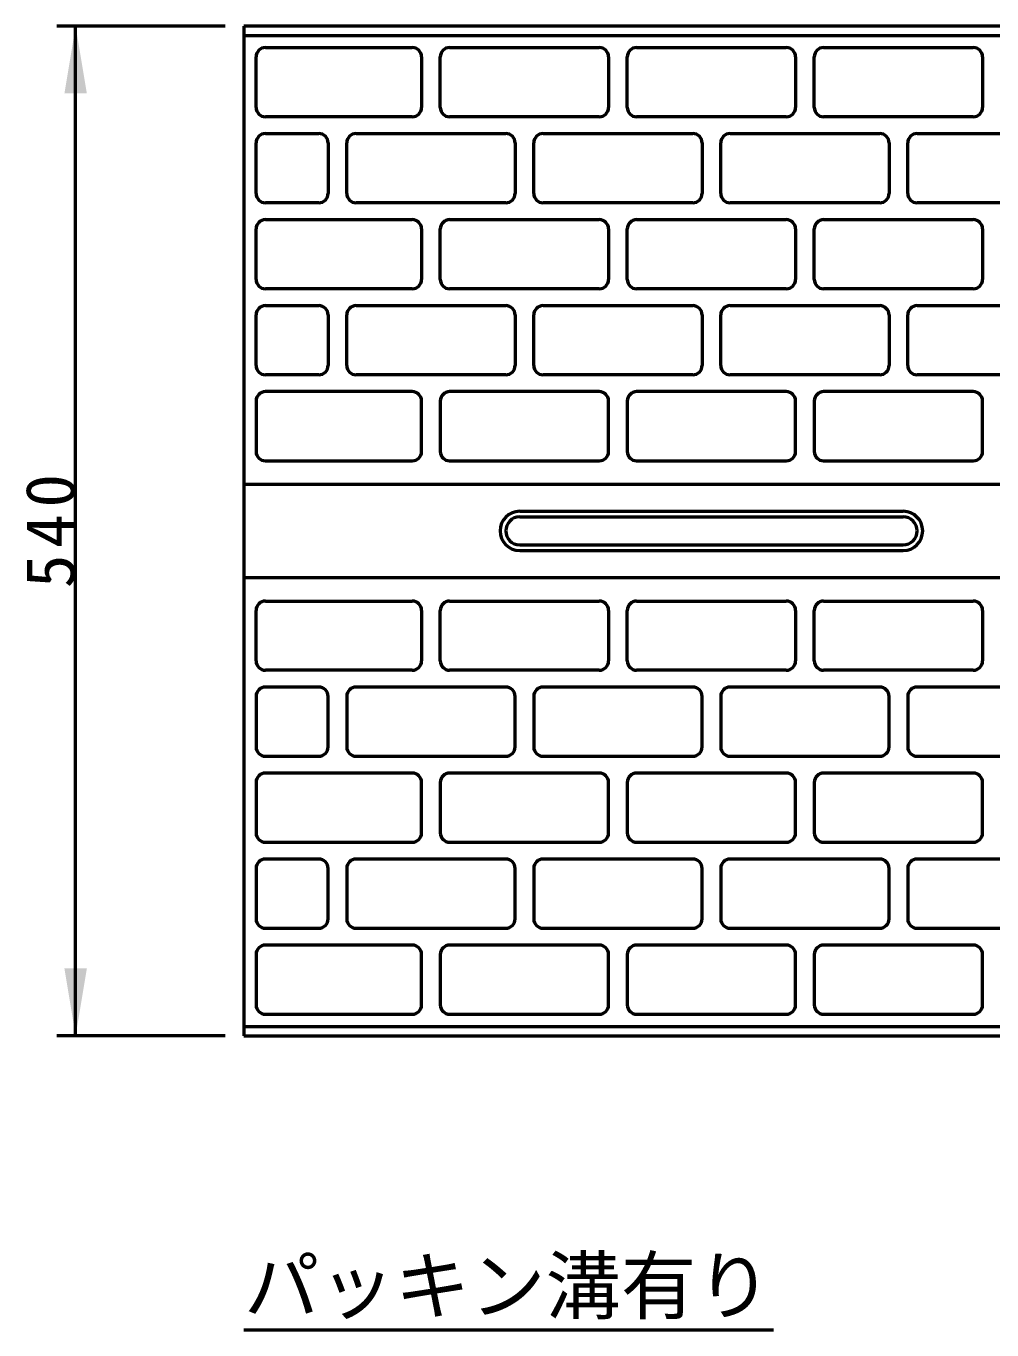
# Model space of a CAD drawing. Units: millimetres, scale not verified. Extents: x -2102 to 2102, y -1485 to 1485.
# Drawn here: x -307 to 209, y 310 to 1007 of the extents above; entities that cross this region are included whole.
import ezdxf
from ezdxf.enums import TextEntityAlignment as Align

# ---------------------------------------------------------------- set-up
doc = ezdxf.new("R2010")
doc.units = ezdxf.units.MM
doc.header["$LTSCALE"] = 5
doc.layers.add('0-0_V-nasSTD', color=7, linetype='Continuous', lineweight=35)
doc.layers.add('0-1_0', color=7, linetype='Continuous', lineweight=50)
doc.styles.add('ＭＳ ゴシック', font='')
doc.styles.get('ＭＳ ゴシック').set_extended_font_data('MS Gothic')

msp = doc.modelspace()

# ---------------------------------------------------------------- linework, layer by layer
at = {"layer": '0-0_V-nasSTD'}
for points in [[(-286.948, 970.857), (-280.948, 1006.857), (-274.948, 970.857)], [(-286.948, 502.857), (-280.948, 466.857), (-274.948, 502.857)]]:
    msp.add_solid(points, dxfattribs=at)
at = {"layer": '0-1_0'}
for p, q in [((-200.948, 1006.857), (-290.948, 1006.857)), ((-280.948, 466.857), (-280.948, 1006.857)), ((-190.948, 1006.857), (-190.948, 466.857)), ((547.552, 1006.857), (-190.948, 1006.857)), ((-190.948, 1001.857), (547.552, 1001.857)), ((-184.448, 963.357), (-184.448, 990.357)), ((-179.448, 995.357), (-100.948, 995.357)), ((-95.948, 990.357), (-95.948, 963.357)), ((-85.948, 963.357), (-85.948, 990.357)), ((-80.948, 995.357), (-0.948, 995.357)), ((4.052, 990.357), (4.052, 963.357)), ((14.052, 963.357), (14.052, 990.357)), ((19.052, 995.357), (99.052, 995.357)), ((104.052, 990.357), (104.052, 963.357)), ((114.052, 963.357), (114.052, 990.357)), ((119.052, 995.357), (199.052, 995.357)), ((204.052, 990.357), (204.052, 963.357)), ((-100.948, 958.357), (-179.448, 958.357)), ((-0.948, 958.357), (-80.948, 958.357)), ((99.052, 958.357), (19.052, 958.357)), ((199.052, 958.357), (119.052, 958.357)), ((-179.448, 949.357), (-150.948, 949.357)), ((-130.948, 949.357), (-50.948, 949.357)), ((-30.948, 949.357), (49.052, 949.357)), ((69.052, 949.357), (149.052, 949.357)), ((169.052, 949.357), (249.052, 949.357)), ((-184.448, 917.357), (-184.448, 944.357)), ((-145.948, 944.357), (-145.948, 917.357)), ((-135.948, 917.357), (-135.948, 944.357)), ((-45.948, 944.357), (-45.948, 917.357)), ((-35.948, 917.357), (-35.948, 944.357)), ((54.052, 944.357), (54.052, 917.357)), ((64.052, 917.357), (64.052, 944.357)), ((154.052, 944.357), (154.052, 917.357)), ((164.052, 917.357), (164.052, 944.357)), ((-150.948, 912.357), (-179.448, 912.357)), ((-50.948, 912.357), (-130.948, 912.357)), ((49.052, 912.357), (-30.948, 912.357)), ((149.052, 912.357), (69.052, 912.357)), ((249.052, 912.357), (169.052, 912.357)), ((-179.448, 903.357), (-100.948, 903.357)), ((-80.948, 903.357), (-0.948, 903.357)), ((19.052, 903.357), (99.052, 903.357)), ((119.052, 903.357), (199.052, 903.357)), ((-184.448, 871.357), (-184.448, 898.357)), ((-95.948, 898.357), (-95.948, 871.357)), ((-85.948, 871.357), (-85.948, 898.357)), ((4.052, 898.357), (4.052, 871.357)), ((14.052, 871.357), (14.052, 898.357)), ((104.052, 898.357), (104.052, 871.357)), ((114.052, 871.357), (114.052, 898.357)), ((204.052, 898.357), (204.052, 871.357)), ((-100.948, 866.357), (-179.448, 866.357)), ((-0.948, 866.357), (-80.948, 866.357)), ((99.052, 866.357), (19.052, 866.357)), ((199.052, 866.357), (119.052, 866.357)), ((-184.448, 825.357), (-184.448, 852.357)), ((-179.448, 857.357), (-150.948, 857.357)), ((-145.948, 852.357), (-145.948, 825.357)), ((-135.948, 825.357), (-135.948, 852.357)), ((-130.948, 857.357), (-50.948, 857.357)), ((-45.948, 852.357), (-45.948, 825.357)), ((-35.948, 825.357), (-35.948, 852.357)), ((-30.948, 857.357), (49.052, 857.357)), ((54.052, 852.357), (54.052, 825.357)), ((64.052, 825.357), (64.052, 852.357)), ((69.052, 857.357), (149.052, 857.357)), ((154.052, 852.357), (154.052, 825.357)), ((164.052, 825.357), (164.052, 852.357)), ((169.052, 857.357), (249.052, 857.357)), ((-150.948, 820.357), (-179.448, 820.357)), ((-50.948, 820.357), (-130.948, 820.357)), ((49.052, 820.357), (-30.948, 820.357)), ((149.052, 820.357), (69.052, 820.357)), ((249.052, 820.357), (169.052, 820.357)), ((-100.948, 811.357), (-179.448, 811.357)), ((-0.948, 811.357), (-80.948, 811.357)), ((99.052, 811.357), (19.052, 811.357)), ((199.052, 811.357), (119.052, 811.357)), ((-184.448, 806.357), (-184.448, 779.357)), ((-95.948, 779.357), (-95.948, 806.357)), ((-85.948, 806.357), (-85.948, 779.357)), ((4.052, 779.357), (4.052, 806.357)), ((14.052, 806.357), (14.052, 779.357)), ((104.052, 779.357), (104.052, 806.357)), ((114.052, 806.357), (114.052, 779.357)), ((204.052, 779.357), (204.052, 806.357)), ((-179.448, 774.357), (-100.948, 774.357)), ((-80.948, 774.357), (-0.948, 774.357)), ((19.052, 774.357), (99.052, 774.357)), ((119.052, 774.357), (199.052, 774.357)), ((-190.948, 761.857), (547.552, 761.857)), ((-43.448, 747.357), (161.552, 747.357)), ((-43.448, 744.357), (161.552, 744.357)), ((-43.448, 729.357), (161.552, 729.357)), ((-43.448, 726.357), (161.552, 726.357)), ((-190.948, 711.857), (547.552, 711.857)), ((-179.448, 699.357), (-100.948, 699.357)), ((-80.948, 699.357), (-0.948, 699.357)), ((19.052, 699.357), (99.052, 699.357)), ((119.052, 699.357), (199.052, 699.357)), ((-184.448, 667.357), (-184.448, 694.357)), ((-95.948, 694.357), (-95.948, 667.357)), ((-85.948, 667.357), (-85.948, 694.357)), ((4.052, 694.357), (4.052, 667.357)), ((14.052, 667.357), (14.052, 694.357)), ((104.052, 694.357), (104.052, 667.357)), ((114.052, 667.357), (114.052, 694.357)), ((204.052, 694.357), (204.052, 667.357)), ((-100.948, 662.357), (-179.448, 662.357)), ((-0.948, 662.357), (-80.948, 662.357)), ((99.052, 662.357), (19.052, 662.357)), ((199.052, 662.357), (119.052, 662.357)), ((-150.948, 653.357), (-179.448, 653.357)), ((-50.948, 653.357), (-130.948, 653.357)), ((49.052, 653.357), (-30.948, 653.357)), ((149.052, 653.357), (69.052, 653.357)), ((249.052, 653.357), (169.052, 653.357)), ((-184.448, 648.357), (-184.448, 621.357)), ((-145.948, 621.357), (-145.948, 648.357)), ((-135.948, 648.357), (-135.948, 621.357)), ((-45.948, 621.357), (-45.948, 648.357)), ((-35.948, 648.357), (-35.948, 621.357)), ((54.052, 621.357), (54.052, 648.357)), ((64.052, 648.357), (64.052, 621.357)), ((154.052, 621.357), (154.052, 648.357)), ((164.052, 648.357), (164.052, 621.357)), ((-179.448, 616.357), (-150.948, 616.357)), ((-130.948, 616.357), (-50.948, 616.357)), ((-30.948, 616.357), (49.052, 616.357)), ((69.052, 616.357), (149.052, 616.357)), ((169.052, 616.357), (249.052, 616.357)), ((-100.948, 607.357), (-179.448, 607.357)), ((-0.948, 607.357), (-80.948, 607.357)), ((99.052, 607.357), (19.052, 607.357)), ((199.052, 607.357), (119.052, 607.357)), ((-184.448, 602.357), (-184.448, 575.357)), ((-95.948, 575.357), (-95.948, 602.357)), ((-85.948, 602.357), (-85.948, 575.357)), ((4.052, 575.357), (4.052, 602.357)), ((14.052, 602.357), (14.052, 575.357)), ((104.052, 575.357), (104.052, 602.357)), ((114.052, 602.357), (114.052, 575.357)), ((204.052, 575.357), (204.052, 602.357)), ((-179.448, 570.357), (-100.948, 570.357)), ((-80.948, 570.357), (-0.948, 570.357)), ((19.052, 570.357), (99.052, 570.357)), ((119.052, 570.357), (199.052, 570.357)), ((-150.948, 561.357), (-179.448, 561.357)), ((-50.948, 561.357), (-130.948, 561.357)), ((49.052, 561.357), (-30.948, 561.357)), ((149.052, 561.357), (69.052, 561.357)), ((249.052, 561.357), (169.052, 561.357)), ((-184.448, 556.357), (-184.448, 529.357)), ((-145.948, 529.357), (-145.948, 556.357)), ((-135.948, 556.357), (-135.948, 529.357)), ((-45.948, 529.357), (-45.948, 556.357)), ((-35.948, 556.357), (-35.948, 529.357)), ((54.052, 529.357), (54.052, 556.357)), ((64.052, 556.357), (64.052, 529.357)), ((154.052, 529.357), (154.052, 556.357)), ((164.052, 556.357), (164.052, 529.357)), ((-179.448, 524.357), (-150.948, 524.357)), ((-130.948, 524.357), (-50.948, 524.357)), ((-30.948, 524.357), (49.052, 524.357)), ((69.052, 524.357), (149.052, 524.357)), ((169.052, 524.357), (249.052, 524.357)), ((-184.448, 510.357), (-184.448, 483.357)), ((-100.948, 515.357), (-179.448, 515.357)), ((-95.948, 483.357), (-95.948, 510.357)), ((-85.948, 510.357), (-85.948, 483.357)), ((-0.948, 515.357), (-80.948, 515.357)), ((4.052, 483.357), (4.052, 510.357)), ((14.052, 510.357), (14.052, 483.357)), ((99.052, 515.357), (19.052, 515.357)), ((104.052, 483.357), (104.052, 510.357)), ((114.052, 510.357), (114.052, 483.357)), ((199.052, 515.357), (119.052, 515.357)), ((204.052, 483.357), (204.052, 510.357)), ((-179.448, 478.357), (-100.948, 478.357)), ((-80.948, 478.357), (-0.948, 478.357)), ((19.052, 478.357), (99.052, 478.357)), ((119.052, 478.357), (199.052, 478.357)), ((-190.948, 471.857), (547.552, 471.857)), ((-200.948, 466.857), (-290.948, 466.857)), ((-190.948, 466.857), (547.552, 466.857)), ((-190.948, 309.53), (92.259, 309.53))]:
    msp.add_line(p, q, dxfattribs=at)
for centre, radius, start, end in [((-179.448, 990.357), 5, 90, 180), ((-100.948, 990.357), 5, 0, 90), ((-80.948, 990.357), 5, 90, 180), ((-0.948, 990.357), 5, 0, 90), ((19.052, 990.357), 5, 90, 180), ((99.052, 990.357), 5, 0, 90), ((119.052, 990.357), 5, 90, 180), ((199.052, 990.357), 5, 0, 90), ((-179.448, 963.357), 5, 180, 270), ((-100.948, 963.357), 5, 270, 0), ((-80.948, 963.357), 5, 180, 270), ((-0.948, 963.357), 5, 270, 0), ((19.052, 963.357), 5, 180, 270), ((99.052, 963.357), 5, 270, 0), ((119.052, 963.357), 5, 180, 270), ((199.052, 963.357), 5, 270, 0), ((-179.448, 944.357), 5, 90, 180), ((-150.948, 944.357), 5, 0, 90), ((-130.948, 944.357), 5, 90, 180), ((-50.948, 944.357), 5, 0, 90), ((-30.948, 944.357), 5, 90, 180), ((49.052, 944.357), 5, 0, 90), ((69.052, 944.357), 5, 90, 180), ((149.052, 944.357), 5, 0, 90), ((169.052, 944.357), 5, 90, 180), ((-179.448, 917.357), 5, 180, 270), ((-150.948, 917.357), 5, 270, 0), ((-130.948, 917.357), 5, 180, 270), ((-50.948, 917.357), 5, 270, 0), ((-30.948, 917.357), 5, 180, 270), ((49.052, 917.357), 5, 270, 0), ((69.052, 917.357), 5, 180, 270), ((149.052, 917.357), 5, 270, 0), ((169.052, 917.357), 5, 180, 270), ((-179.448, 898.357), 5, 90, 180), ((-100.948, 898.357), 5, 0, 90), ((-80.948, 898.357), 5, 90, 180), ((-0.948, 898.357), 5, 0, 90), ((19.052, 898.357), 5, 90, 180), ((99.052, 898.357), 5, 0, 90), ((119.052, 898.357), 5, 90, 180), ((199.052, 898.357), 5, 0, 90), ((-179.448, 871.357), 5, 180, 270), ((-100.948, 871.357), 5, 270, 0), ((-80.948, 871.357), 5, 180, 270), ((-0.948, 871.357), 5, 270, 0), ((19.052, 871.357), 5, 180, 270), ((99.052, 871.357), 5, 270, 0), ((119.052, 871.357), 5, 180, 270), ((199.052, 871.357), 5, 270, 0), ((-179.448, 852.357), 5, 90, 180), ((-150.948, 852.357), 5, 0, 90), ((-130.948, 852.357), 5, 90, 180), ((-50.948, 852.357), 5, 0, 90), ((-30.948, 852.357), 5, 90, 180), ((49.052, 852.357), 5, 0, 90), ((69.052, 852.357), 5, 90, 180), ((149.052, 852.357), 5, 0, 90), ((169.052, 852.357), 5, 90, 180), ((-179.448, 825.357), 5, 180, 270), ((-150.948, 825.357), 5, 270, 0), ((-130.948, 825.357), 5, 180, 270), ((-50.948, 825.357), 5, 270, 0), ((-30.948, 825.357), 5, 180, 270), ((49.052, 825.357), 5, 270, 0), ((69.052, 825.357), 5, 180, 270), ((149.052, 825.357), 5, 270, 0), ((169.052, 825.357), 5, 180, 270), ((-179.448, 806.357), 5, 90, 180), ((-100.948, 806.357), 5, 0, 90), ((-80.948, 806.357), 5, 90, 180), ((-0.948, 806.357), 5, 0, 90), ((19.052, 806.357), 5, 90, 180), ((99.052, 806.357), 5, 0, 90), ((119.052, 806.357), 5, 90, 180), ((199.052, 806.357), 5, 0, 90), ((-179.448, 779.357), 5, 180, 270), ((-100.948, 779.357), 5, 270, 0), ((-80.948, 779.357), 5, 180, 270), ((-0.948, 779.357), 5, 270, 0), ((19.052, 779.357), 5, 180, 270), ((99.052, 779.357), 5, 270, 0), ((119.052, 779.357), 5, 180, 270), ((199.052, 779.357), 5, 270, 0), ((-43.448, 736.857), 10.5, 90, 270), ((161.552, 736.857), 10.5, 270, 90), ((-43.448, 736.857), 7.5, 90, 270), ((161.552, 736.857), 7.5, 270, 90), ((-179.448, 694.357), 5, 90, 180), ((-100.948, 694.357), 5, 0, 90), ((-80.948, 694.357), 5, 90, 180), ((-0.948, 694.357), 5, 0, 90), ((19.052, 694.357), 5, 90, 180), ((99.052, 694.357), 5, 0, 90), ((119.052, 694.357), 5, 90, 180), ((199.052, 694.357), 5, 0, 90), ((-179.448, 667.357), 5, 180, 270), ((-100.948, 667.357), 5, 270, 0), ((-80.948, 667.357), 5, 180, 270), ((-0.948, 667.357), 5, 270, 0), ((19.052, 667.357), 5, 180, 270), ((99.052, 667.357), 5, 270, 0), ((119.052, 667.357), 5, 180, 270), ((199.052, 667.357), 5, 270, 0), ((-179.448, 648.357), 5, 90, 180), ((-150.948, 648.357), 5, 0, 90), ((-130.948, 648.357), 5, 90, 180), ((-50.948, 648.357), 5, 0, 90), ((-30.948, 648.357), 5, 90, 180), ((49.052, 648.357), 5, 0, 90), ((69.052, 648.357), 5, 90, 180), ((149.052, 648.357), 5, 0, 90), ((169.052, 648.357), 5, 90, 180), ((-179.448, 621.357), 5, 180, 270), ((-150.948, 621.357), 5, 270, 0), ((-130.948, 621.357), 5, 180, 270), ((-50.948, 621.357), 5, 270, 0), ((-30.948, 621.357), 5, 180, 270), ((49.052, 621.357), 5, 270, 0), ((69.052, 621.357), 5, 180, 270), ((149.052, 621.357), 5, 270, 0), ((169.052, 621.357), 5, 180, 270), ((-179.448, 602.357), 5, 90, 180), ((-100.948, 602.357), 5, 0, 90), ((-80.948, 602.357), 5, 90, 180), ((-0.948, 602.357), 5, 0, 90), ((19.052, 602.357), 5, 90, 180), ((99.052, 602.357), 5, 0, 90), ((119.052, 602.357), 5, 90, 180), ((199.052, 602.357), 5, 0, 90), ((-179.448, 575.357), 5, 180, 270), ((-100.948, 575.357), 5, 270, 0), ((-80.948, 575.357), 5, 180, 270), ((-0.948, 575.357), 5, 270, 0), ((19.052, 575.357), 5, 180, 270), ((99.052, 575.357), 5, 270, 0), ((119.052, 575.357), 5, 180, 270), ((199.052, 575.357), 5, 270, 0), ((-179.448, 556.357), 5, 90, 180), ((-150.948, 556.357), 5, 0, 90), ((-130.948, 556.357), 5, 90, 180), ((-50.948, 556.357), 5, 0, 90), ((-30.948, 556.357), 5, 90, 180), ((49.052, 556.357), 5, 0, 90), ((69.052, 556.357), 5, 90, 180), ((149.052, 556.357), 5, 0, 90), ((169.052, 556.357), 5, 90, 180), ((-179.448, 529.357), 5, 180, 270), ((-150.948, 529.357), 5, 270, 0), ((-130.948, 529.357), 5, 180, 270), ((-50.948, 529.357), 5, 270, 0), ((-30.948, 529.357), 5, 180, 270), ((49.052, 529.357), 5, 270, 0), ((69.052, 529.357), 5, 180, 270), ((149.052, 529.357), 5, 270, 0), ((169.052, 529.357), 5, 180, 270), ((-179.448, 510.357), 5, 90, 180), ((-100.948, 510.357), 5, 0, 90), ((-80.948, 510.357), 5, 90, 180), ((-0.948, 510.357), 5, 0, 90), ((19.052, 510.357), 5, 90, 180), ((99.052, 510.357), 5, 0, 90), ((119.052, 510.357), 5, 90, 180), ((199.052, 510.357), 5, 0, 90), ((-179.448, 483.357), 5, 180, 270), ((-100.948, 483.357), 5, 270, 0), ((-80.948, 483.357), 5, 180, 270), ((-0.948, 483.357), 5, 270, 0), ((19.052, 483.357), 5, 180, 270), ((99.052, 483.357), 5, 270, 0), ((119.052, 483.357), 5, 180, 270), ((199.052, 483.357), 5, 270, 0)]:
    msp.add_arc(centre, radius, start, end, dxfattribs=at)

# ---------------------------------------------------------------- texts
at = {"layer": '0-0_V-nasSTD', "style": 'ＭＳ ゴシック'}
msp.add_text('パッキン溝有り', height=29.56, dxfattribs=at).set_placement((-190.948, 309.53), align=Align.BOTTOM_LEFT)
at = {"layer": '0-0_V-nasSTD', "insert": (-280.948, 706.257), "char_height": 26.39, "attachment_point": 7, "rotation": 90, "style": 'ＭＳ ゴシック'}
msp.add_mtext('\\T1.2;540', dxfattribs=at)

doc.saveas('drawing.dxf')
